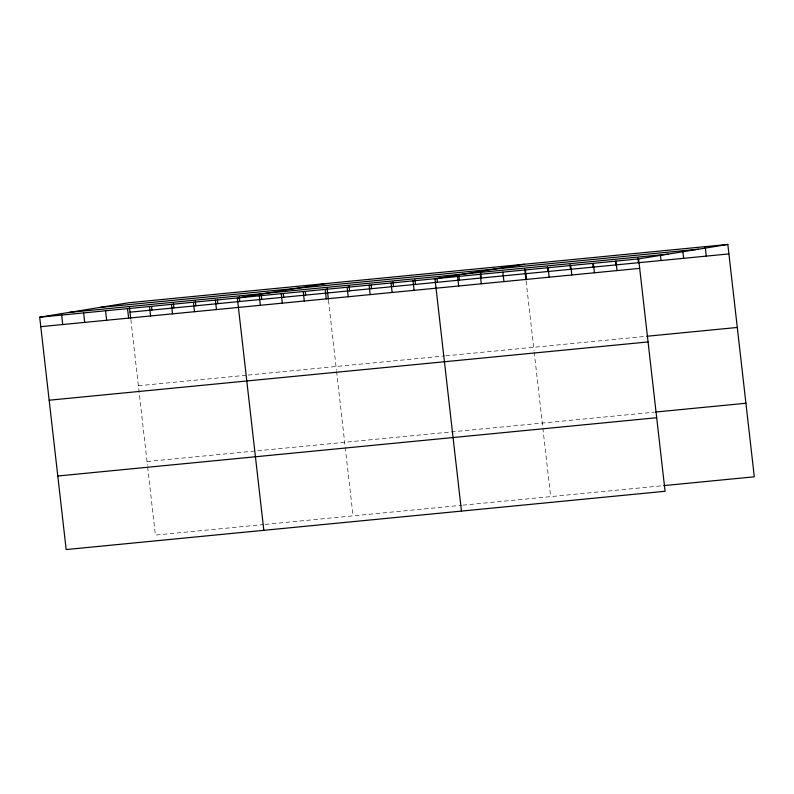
<?xml version="1.0" encoding="UTF-8"?>
<svg xmlns="http://www.w3.org/2000/svg" width="794" height="794" viewBox="0 0 794 794"><rect width="100%" height="100%" fill="white"/><g stroke="black" fill="none" stroke-linecap="round" stroke-linejoin="round"><path stroke-width="0.6" stroke-dasharray="3.97 2.98" d="M138.384 385.745L246.964 375.175M248.185 375.056L444.6 355.95M445.821 355.831L645.591 336.388M147.019 461.532L654.226 412.175M263.975 524.516L155.396 535.087L147.575 466.435M265.196 524.397L461.612 505.292M462.833 505.173L662.613 485.729M526.114 281.076L534.074 350.948M534.213 352.169L550.669 496.617M328.478 300.311L336.438 370.183M336.577 371.403L353.032 515.852M130.841 319.545L147.436 465.205"/><path stroke-width="1.19" d="M727.83 244.443L638.604 258.913L665.074 491.278L66.17 549.557L39.7 317.193L128.926 302.722L727.83 244.443L754.3 476.807L663.804 485.61M326.562 283.488L237.337 297.958L263.816 530.323M524.199 264.253L434.973 278.734L461.453 511.098M99.478 307.496L698.383 249.217M69.147 312.419L668.042 254.14M39.7 317.193L638.604 258.913M129.998 312.181L728.902 253.911M40.782 326.662L639.686 268.382M646.782 336.269L737.289 327.465M49.159 400.216L648.063 341.936M655.417 412.056L745.923 403.253M57.793 476.003L656.698 417.723M705.201 246.646L706.283 256.115M682.84 251.212L683.654 258.308M660.489 255.777L661.025 260.511M637.86 257.981L638.406 262.715M615.975 261.117L617.057 270.585M615.37 261.365L615.777 264.918M593.356 263.32L594.428 272.789M592.751 263.568L593.148 267.121M570.727 265.524L571.809 274.982M569.993 264.591L570.529 269.315M548.098 267.727L549.18 277.185M547.364 266.784L547.9 271.518M525.479 269.92L526.551 279.389M524.735 268.987L525.975 279.855M502.85 272.124L503.932 281.592M480.817 273.265L481.353 277.999M480.231 274.327L481.303 283.795M458.863 275.399L459.398 280.133M457.602 276.53L458.684 285.999M437.037 278.724L437.434 282.267M414.934 279.677L415.48 284.411M413.019 280.868L414.091 290.336M392.98 281.81L393.516 286.545M391.055 283.001L392.137 292.47M371.155 285.135L371.562 288.679M369.101 285.145L370.173 294.604M349.062 286.088L349.598 290.822M347.137 287.279L348.219 296.748M327.098 288.222L328.339 299.08M325.173 289.413L326.255 298.881M305.273 291.537L305.68 295.09M303.219 291.547L304.301 301.015M283.319 293.681L283.716 297.224M281.255 293.691L282.336 303.149M261.216 294.634L261.762 299.368M259.301 295.825L260.372 305.293M239.262 296.767L239.798 301.502M217.437 300.092L217.844 303.636M215.382 300.102L216.454 309.561M195.344 301.045L195.88 305.779M193.418 302.236L194.5 311.705M173.38 303.179L173.916 307.913M171.454 304.37L172.536 313.838M151.555 306.504L151.962 310.047M149.5 306.504L150.582 315.972M129.462 307.457L130.702 318.315M127.536 308.648L128.618 318.116M105.582 310.782L106.654 320.25M83.618 312.915L84.7 322.384M61.664 315.059L62.736 324.518"/></g></svg>
